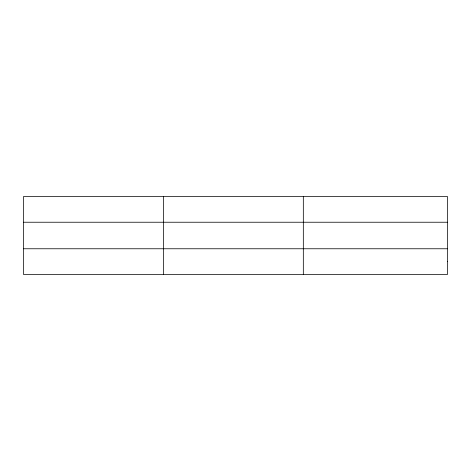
<?xml version="1.0" encoding="UTF-8"?>
<svg xmlns="http://www.w3.org/2000/svg" width="471" height="471" viewBox="0 0 471 471"><rect width="100%" height="100%" fill="white"/><g stroke="black" fill="none" stroke-linecap="round" stroke-linejoin="round"><path stroke-width="0.71" d="M163.437 274.511L163.437 196.489M303.324 274.511L303.324 196.489M23.55 222.235L447.45 222.235M23.55 248.765L447.45 248.765M447.45 261.64L447.45 274.511L23.55 274.511L23.55 196.489L447.45 196.489L447.45 261.64"/></g></svg>
